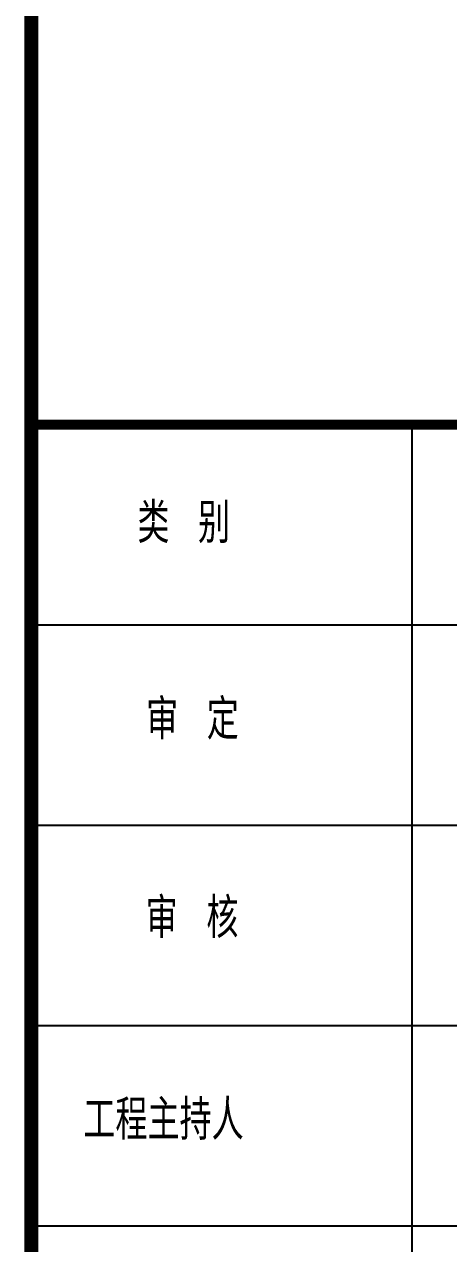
# Model space of a CAD drawing. Extents: x 1751103 to 2598738, y -609732 to 659428.
# Drawn here: x 2331092 to 2334267, y -323100 to -313971 of the extents above; entities that cross this region are included whole.
import ezdxf

# ---------------------------------------------------------------- set-up
doc = ezdxf.new("R2010")
doc.units = 0
doc.header["$LTSCALE"] = 1000
doc.header["$MEASUREMENT"] = 0
doc.layers.get('0').update_dxf_attribs({"linetype": 'CONTINUOUS'})
for name, color, linetype in [('PP-PM-TK', 7, 'CONTINUOUS'), ('PUB_TEXT', 7, 'CONTINUOUS'), ('PUB_TITLE', 4, 'CONTINUOUS')]:
    doc.layers.add(name, color=color, linetype=linetype)
doc.styles.add('TQ', font='txt.shx', dxfattribs={"width": 0.8, "bigfont": 'hztxt.shx'})

# ---------------------------------------------------------------- blocks, each defined once
blk = doc.blocks.new('得')
at = {"layer": 'PP-PM-TK', "color": 4, "const_width": 105}
blk.add_lwpolyline([(2331144.6, -172579.7), (2331144.6, -258679.7)], dxfattribs=at)
at = {"layer": 'PUB_TITLE', "color": 4}
for p, q in [((2333994.5, -234283.6), (2333994.5, -223783.6)), ((2331144.6, -225283.6), (2339394.6, -225283.6)), ((2331144.6, -226783.6), (2339394.6, -226783.6)), ((2331144.6, -228283.6), (2339394.6, -228283.6)), ((2331144.6, -229783.6), (2339394.6, -229783.6))]:
    blk.add_line(p, q, dxfattribs=at)
at = {"layer": 'PUB_TITLE', "color": 4, "const_width": 75}
blk.add_lwpolyline([(2331144.6, -223783.6), (2339394.6, -223783.6)], dxfattribs=at)
at = {"layer": 'PUB_TEXT', "color": 2, "char_height": 300, "width": 2519.746, "attachment_point": 1, "style": 'TQ'}
for s, insert in [('类 别', (2331937.6, -224370.1)), ('审 定', (2332003.1, -225840.7)), ('审 核', (2332000.3, -227327.4)), ('工程主持人', (2331533.2, -228839.3))]:
    blk.add_mtext(s, dxfattribs=dict(at, insert=insert))

msp = doc.modelspace()

# ---------------------------------------------------------------- block references
msp.add_blockref('得', (0, -93184.1))

doc.saveas('drawing.dxf')
